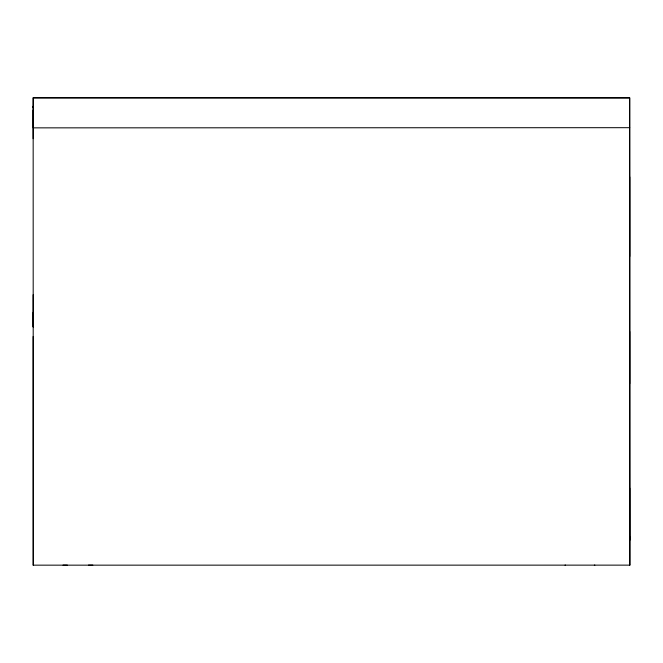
<?xml version="1.0" encoding="UTF-8"?>
<svg xmlns="http://www.w3.org/2000/svg" width="663" height="663" viewBox="0 0 663 663"><rect width="100%" height="100%" fill="white"/><g stroke="black" fill="none" stroke-linecap="round" stroke-linejoin="round"><path stroke-width="0.99" d="M33.158 110.108L33.233 565.174L33.167 336.497M33.175 294.737L33.167 327.074L33.167 312.298M33.15 138.683L33.191 97.826L629.668 97.859L629.85 565.133L629.709 97.859L33.191 97.826M629.717 536.74L629.726 540.295L629.726 488.092M629.709 383.695L629.709 331.5M629.726 127.686L33.225 127.86L33.208 98.033M63.002 565.125L67.369 565.125M88.461 565.125L92.828 565.125M565.025 565.133L565.531 565.133M594.346 565.133L594.852 565.133M33.167 565.158L629.85 565.133M629.742 176.938L629.742 256.473M33.15 106.345L33.15 107.29L33.15 106.345"/></g></svg>
